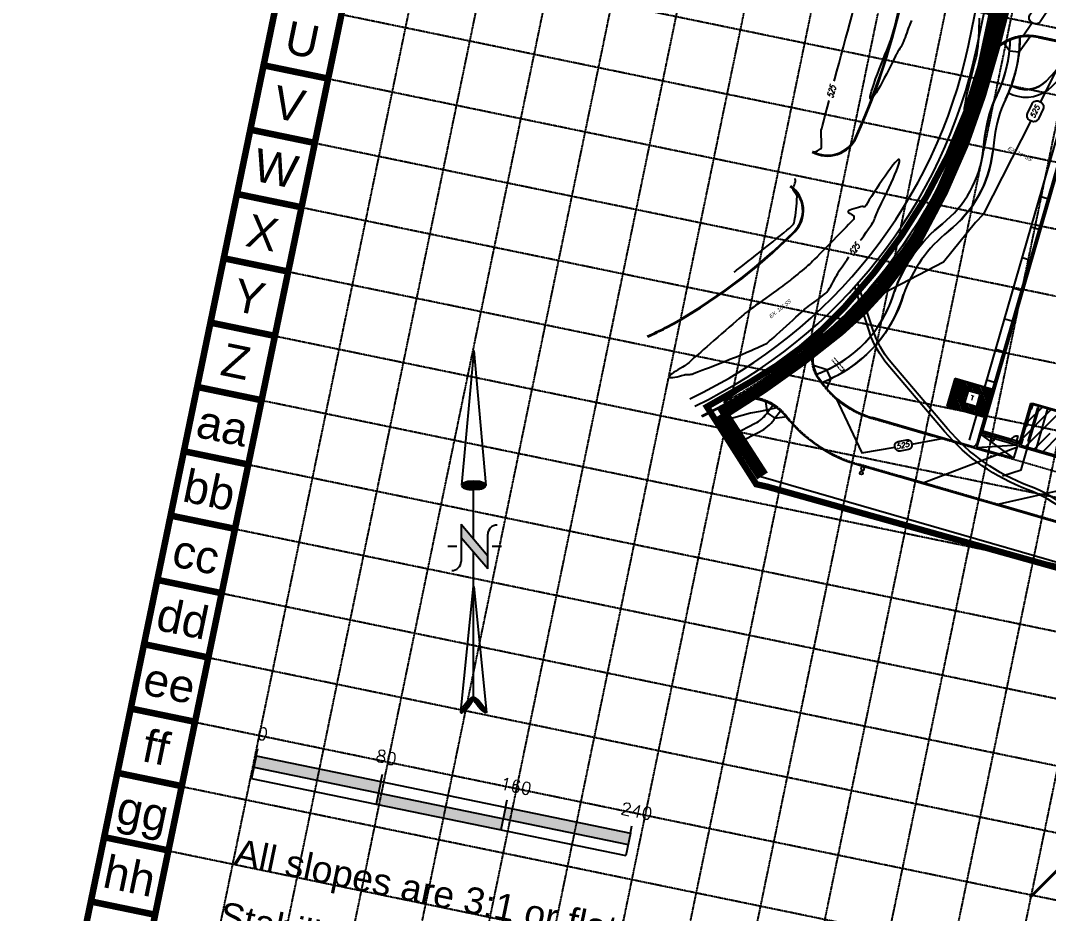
# Model space of a CAD drawing. Header units: inches. Extents: x 3071 to 5995, y 4947 to 7102.
# Drawn here: x 3071 to 3716, y 5678 to 6239 of the extents above; entities that cross this region are included whole.
import ezdxf
from ezdxf.enums import TextEntityAlignment as Align

# ---------------------------------------------------------------- set-up
doc = ezdxf.new("R2010")
doc.units = ezdxf.units.IN
doc.header["$MEASUREMENT"] = 0
for name, pattern in [('DASHED', [0.75, 0.5, -0.25]), ('HIDDEN', [0.375, 0.25, -0.125]), ('HIDDEN2', [0.1875, 0.125, -0.0625])]:
    doc.linetypes.add(name, pattern=pattern)
doc.layers.add('43', color=7, linetype='Continuous', lineweight=0)
for name, color, linetype in [('A-WALL', 77, 'Continuous'), ('BASE', 7, 'Continuous'), ('BLDG-BOC', 4, 'Continuous'), ('BOC', 4, 'Continuous'), ('DUMPSTER', 7, 'Continuous'), ('EC', 3, 'Continuous'), ('EX-BOC', 41, 'Continuous'), ('EX-BRICK-WALL', 232, 'Continuous'), ('EX-GUT', 41, 'Continuous'), ('EX-SEWER-TXT', 6, 'Continuous'), ('EX-STORM', 150, 'Continuous'), ('FIRELANE', 5, 'HIDDEN'), ('GRID', 254, 'HIDDEN'), ('hatch-ol', 7, 'Continuous'), ('LIGHTS', 7, 'Continuous'), ('LIMITS OF DISTURBANCE', 1, 'HIDDEN'), ('LOADING-HAT', 253, 'Continuous'), ('LS-WALKS', 7, 'Continuous'), ('NARROW', 7, 'Continuous'), ('PC', 43, 'Continuous'), ('PSTM', 3, 'Continuous'), ('SAW-CUT', 7, 'HIDDEN2'), ('sidewalk', 7, 'Continuous'), ('SILT FENCE', 200, 'Continuous'), ('TRANS-PAD', 8, 'Continuous')]:
    doc.layers.add(name, color=color, linetype=linetype)
doc.styles.add('L120', font='SIMPLEX.shx', dxfattribs={"oblique": 15, "height": 7.2})
doc.styles.add("L200'", font='ARIAL.TTF', dxfattribs={"height": 0.001969})
doc.styles.add('L80', font='simplex.shx', dxfattribs={"oblique": 15, "height": 4})
doc.styles.add('L80C', font='simplex.shx', dxfattribs={"width": 0.75, "oblique": 22, "height": 4})
doc.styles.add('SIMPLEX', font='simplex.shx')
doc.styles.get("Standard").update_dxf_attribs({"font": 'ARIAL.TTF'})

# ---------------------------------------------------------------- blocks, each defined once
blk = doc.blocks.new('North Arrow')
at = {"layer": 'NARROW'}
for p, q in [((32.43, 3.06), (32.43, 4.63)), ((0, 0), (22.36, 2)), ((28.77, -2.09), (34.02, 2.32)), ((36.18, 2.33), (30.46, 2.33)), ((36.16, 2.32), (31.04, -2.09)), ((39.1, 0.01), (59.96, 2.11)), ((0, 0), (22.33, -2.02)), ((31.2, -0.05), (21.66, -0.05)), ((21.66, -0.05), (21.66, -0.05)), ((57.45, -0.05), (33.41, -0.05)), ((59.83, -2.14), (39.04, -0.01)), ((57.69, -0.03), (57.77, -0.01)), ((57.77, -0.05), (57.69, -0.03)), ((28.77, -2.09), (34.95, -2.09)), ((32.43, -4.26), (32.43, -2.8))]:
    blk.add_line(p, q, dxfattribs=at)
blk.add_lwpolyline([(22.36, -2.03), (22.59, -1.93, 0.091577), (22.87, -1.44, 0.048306), (23.03, -0.75), (23.07, -0.01), (23.01, 0.82, 0.048306), (22.87, 1.42, 0.091577), (22.59, 1.91), (22.36, 2.01), (22.14, 1.91, 0.091577), (21.86, 1.42, 0.048306), (21.72, 0.82), (21.66, -0.01), (21.72, -0.83, 0.048306), (21.86, -1.44, 0.091577), (22.14, -1.93)], format="xyb", close=True, dxfattribs=at)
for points in [[(57.46, -0.03), (57.44, 0.08, -0.066818), (57.67, 0.47, -0.03073), (58.01, 0.84), (58.52, 1.29), (59.07, 1.7, -0.03073), (59.5, 1.95, -0.066818), (59.93, 2.1), (60.04, 2.06)], [(60.04, 2.06), (60.05, 1.95, -0.066818), (59.82, 1.56, -0.03073), (59.43, 1.14), (58.97, 0.74), (58.42, 0.33, -0.03073), (57.99, 0.08, -0.036692), (57.76, -0.02)], [(57.46, -0.04), (57.44, -0.15, 0.066818), (57.67, -0.54, 0.03073), (58.01, -0.9), (58.52, -1.36), (59.07, -1.77, 0.03073), (59.5, -2.02, 0.066818), (59.93, -2.17), (60.04, -2.13)], [(60.04, -2.13), (60.05, -2.01, 0.066818), (59.82, -1.63, 0.03073), (59.43, -1.2), (58.97, -0.8), (58.42, -0.4, 0.03073), (57.99, -0.15, 0.036692), (57.76, -0.05)]]:
    blk.add_lwpolyline(points, format="xyb", dxfattribs=at)
for centre, start, end in [((30.46, 3.86), 178.8769, 270), ((34.95, -3.62), 358.8769, 90)]:
    blk.add_arc(centre, 1.53, start, end, dxfattribs=at)
for points in [[(23.02, 0.75), (21.85, 1.42), (22.87, 1.44), (22.14, 1.91)], [(22.87, 1.44), (22.14, 1.91), (22.59, 1.91), (22.36, 2)], [(31.05, -2.09), (36.15, 2.36), (28.75, -2.06), (34.01, 2.36)], [(59.45, 1.15), (59, 1.65), (59.62, 1.34), (59.28, 1.82)], [(59.62, 1.34), (59.28, 1.82), (59.81, 1.55), (59.49, 1.95)], [(59.81, 1.55), (59.49, 1.95), (59.93, 1.73), (59.69, 2.04)], [(59.93, 1.73), (59.69, 2.04), (60.05, 1.94), (59.93, 2.1)], [(60.05, 1.94), (59.93, 2.1), (60.04, 2.06)], [(23.03, -0.76), (21.67, -0.05), (23.07, -0.05), (21.72, 0.82)], [(23.07, -0.05), (21.72, 0.82), (23.02, 0.75), (21.85, 1.42)], [(57.44, 0.08), (57.7, -0.01), (57.5, 0.21), (57.77, -0.01)], [(57.45, -0.04), (57.69, -0.02), (57.44, 0.08), (57.7, -0.01)], [(57.5, 0.21), (57.77, -0.01), (57.6, 0.39), (57.94, 0.06)], [(57.6, 0.39), (57.94, 0.06), (57.68, 0.5), (58.07, 0.13)], [(57.68, 0.5), (58.07, 0.13), (57.84, 0.66), (58.29, 0.26)], [(57.84, 0.66), (58.29, 0.26), (58.03, 0.86), (58.52, 0.41)], [(58.03, 0.86), (58.52, 0.41), (58.26, 1.07), (58.73, 0.57)], [(58.26, 1.07), (58.73, 0.57), (58.52, 1.3), (59.05, 0.81)], [(58.52, 1.3), (59.05, 0.81), (58.7, 1.42), (59.26, 0.99)], [(59.26, 1), (58.69, 1.42), (59.45, 1.15), (59, 1.65)], [(22.87, -1.44), (21.72, -0.87), (23.03, -0.76), (21.67, -0.05)], [(22.58, -1.93), (21.86, -1.45), (22.87, -1.44), (21.72, -0.87)], [(22.36, -2.01), (22.14, -1.93), (22.58, -1.93), (21.86, -1.45)], [(57.44, -0.14), (57.69, -0.02), (57.45, -0.04), (57.69, -0.02)], [(57.46, -0.19), (57.7, -0.03), (57.44, -0.14), (57.69, -0.02)], [(57.53, -0.33), (57.76, -0.05), (57.46, -0.19), (57.7, -0.03)], [(57.63, -0.48), (57.9, -0.1), (57.53, -0.33), (57.76, -0.05)], [(57.78, -0.66), (58.09, -0.2), (57.63, -0.48), (57.9, -0.1)], [(57.97, -0.87), (58.34, -0.35), (57.78, -0.66), (58.09, -0.2)], [(58.24, -1.11), (58.61, -0.54), (57.97, -0.87), (58.34, -0.35)], [(58.61, -1.43), (58.93, -0.77), (58.24, -1.11), (58.61, -0.54)], [(58.91, -1.64), (59.2, -1), (58.61, -1.43), (58.93, -0.77)], [(59.12, -1.79), (59.57, -1.36), (58.92, -1.65), (59.2, -1.01)], [(59.35, -1.93), (59.81, -1.62), (59.12, -1.79), (59.57, -1.36)], [(59.54, -1.32), (59.41, -1.18), (59.21, -1.01)], [(59.58, -2.05), (59.93, -1.79), (59.35, -1.93), (59.81, -1.62)], [(59.78, -2.13), (60.05, -2.01), (59.58, -2.05), (59.93, -1.79)], [(59.92, -2.17), (60.04, -2.13), (59.78, -2.13), (60.05, -2.01)]]:
    blk.add_solid(points, dxfattribs=at)
blk = doc.blocks.new('A$C51127013')
h = blk.add_hatch(color=7)
h.paths.add_polyline_path([(81.88, -9.55), (83.34, -2.5), (4.99, 13.69), (3.54, 6.63)])
h.paths.add_polyline_path([(81.88, -9.55), (80.42, -16.61), (158.77, -32.8), (160.23, -25.74)])
h.paths.add_polyline_path([(161.69, -18.68), (160.23, -25.74), (238.57, -41.92), (240.03, -34.86)])
at = {"color": 7}
for p, q in [((4.99, 13.69), (2.08, -0.43)), ((4.99, 13.69), (5.97, 18.39)), ((4.99, 13.69), (83.34, -2.5)), ((3.54, 6.63), (238.57, -41.92)), ((83.34, -2.5), (84.31, 2.2)), ((2.08, -0.43), (80.42, -16.61)), ((83.34, -2.5), (80.42, -16.61)), ((83.34, -2.5), (240.03, -34.86)), ((80.42, -16.61), (237.12, -48.98)), ((161.69, -18.68), (158.77, -32.8)), ((161.69, -18.68), (162.66, -13.98)), ((240.03, -34.86), (241, -30.16)), ((240.03, -34.86), (237.12, -48.98))]:
    blk.add_line(p, q, dxfattribs=at)
at = {"color": 7, "style": 'L120'}
for s, p in [('0', (5.05, 24.42)), ('80', (79.54, 10.23)), ('160', (157.72, -7.11)), ('240', (233.55, -22.78))]:
    blk.add_text(s, height=7.68, rotation=348.32864, dxfattribs=at).set_placement(p)

msp = doc.modelspace()

# ---------------------------------------------------------------- linework, layer by layer
at = {"layer": '43', "color": 7, "linetype": 'DASHED', "lineweight": 0}
for p, q in [((3579.97, 6026.02), (3586.35, 6018.53)), ((3581.5, 6027.32), (3587.91, 6019.78))]:
    msp.add_line(p, q, dxfattribs=at)
at = {"layer": '43', "color": 7, "linetype": 'Continuous', "lineweight": 0}
msp.add_line((3587.91, 6019.78, 178.06), (3586.35, 6018.53, 307.91), dxfattribs=at)
at = {"layer": 'A-WALL', "color": 7}
for p, q in [((3666.58, 5975.53), (3737.86, 6222.4)), ((3737.72, 6203.89), (3673.22, 5980.52)), ((3738.06, 6203.27), (3673.7, 5980.38)), ((3738.47, 6202.52), (3674.45, 5980.79)), ((3726.71, 6165.78), (3673.08, 5980.03)), ((3715.53, 6127.03), (3710.72, 6128.42)), ((3709.98, 6107.81), (3705.17, 6109.2)), ((3704.43, 6088.6), (3699.62, 6089.99)), ((3698.88, 6069.38), (3694.08, 6070.77)), ((3693.33, 6050.17), (3688.53, 6051.56)), ((3687.78, 6030.95), (3682.98, 6032.34)), ((3682.24, 6011.74), (3677.43, 6013.13)), ((3698.59, 5973.82), (3705.8, 5998.8)), ((3705.46, 5997.64), (3704.71, 5995.02)), ((3706.21, 5998.05), (3705.29, 5994.85)), ((3705.29, 5994.85), (3706.21, 5998.05)), ((3705.8, 5998.8), (3835.18, 5961.44)), ((3706.21, 5998.05), (3835.59, 5960.69)), ((3706.69, 5997.91), (3835.59, 5960.69)), ((3676.69, 5992.52), (3671.88, 5993.91)), ((3704.31, 5995.65), (3701.81, 5987.01)), ((3701.97, 5986.96), (3704.47, 5995.61)), ((3702.78, 5987.25), (3705, 5994.93)), ((3709.2, 5995.8), (3703.1, 5974.66)), ((3704.06, 5974.38), (3710.17, 5995.52)), ((3704.47, 5995.61), (3704.31, 5995.65)), ((3705.29, 5994.85), (3704.71, 5995.02)), ((3705, 5994.93), (3705.29, 5994.85)), ((3708.42, 5969.66), (3715.82, 5995.28)), ((3710.17, 5995.52), (3709.2, 5995.8)), ((3701.16, 5984.76), (3698.66, 5976.12)), ((3698.82, 5976.07), (3701.32, 5984.72)), ((3701.32, 5984.72), (3701.16, 5984.76)), ((3702.49, 5987.33), (3701.56, 5984.13)), ((3701.81, 5987.01), (3701.97, 5986.96)), ((3703.07, 5987.16), (3702.14, 5983.96)), ((3702.14, 5983.96), (3703.07, 5987.16)), ((3703.07, 5987.16), (3702.49, 5987.33)), ((3703.07, 5987.16), (3702.49, 5987.33)), ((3703.07, 5987.16), (3702.78, 5987.25)), ((3673.08, 5980.03), (3674.36, 5979.67)), ((3673.22, 5980.52), (3699, 5973.07)), ((3674.36, 5979.67), (3674.5, 5980.15)), ((3674.45, 5980.79), (3679.63, 5979.29)), ((3674.5, 5980.15), (3679.46, 5978.71)), ((3679.46, 5978.71), (3679.63, 5979.29)), ((3679.58, 5979.11), (3679.49, 5978.79)), ((3679.49, 5978.79), (3679.65, 5978.75)), ((3679.58, 5979.11), (3679.74, 5979.07)), ((3679.74, 5979.07), (3679.65, 5978.75)), ((3682.46, 5977.93), (3681.63, 5975.05)), ((3682.62, 5978.23), (3682.53, 5977.91)), ((3682.53, 5977.91), (3682.69, 5977.87)), ((3682.62, 5978.23), (3682.78, 5978.19)), ((3682.67, 5977.79), (3682.83, 5978.37)), ((3682.78, 5978.19), (3682.69, 5977.87)), ((3682.83, 5978.37), (3692.44, 5975.59)), ((3695.99, 5974.37), (3697, 5977.9)), ((3699.63, 5976.36), (3701.85, 5984.04)), ((3701.56, 5984.13), (3702.14, 5983.96)), ((3701.85, 5984.04), (3702.14, 5983.96)), ((3682.67, 5977.79), (3692.27, 5975.01)), ((3692.27, 5975.01), (3692.44, 5975.59)), ((3692.39, 5975.41), (3692.3, 5975.09)), ((3692.3, 5975.09), (3692.46, 5975.05)), ((3692.39, 5975.41), (3692.55, 5975.37)), ((3692.55, 5975.37), (3692.46, 5975.05)), ((3696.07, 5974.35), (3695.98, 5974.03)), ((3695.98, 5974.03), (3696.14, 5973.98)), ((3696.07, 5974.35), (3696.23, 5974.3)), ((3696.12, 5973.9), (3696.28, 5974.48)), ((3696.12, 5973.9), (3699, 5973.07)), ((3696.23, 5974.3), (3696.14, 5973.98)), ((3696.28, 5974.48), (3698.59, 5973.82)), ((3698.04, 5973.35), (3697.58, 5971.75)), ((3697.58, 5971.75), (3767.71, 5951.5)), ((3699.34, 5976.44), (3698.59, 5973.82)), ((3698.66, 5976.12), (3698.82, 5976.07)), ((3699, 5973.07), (3698.81, 5972.43)), ((3698.81, 5972.43), (3767.99, 5952.46)), ((3699.92, 5976.27), (3699, 5973.07)), ((3699, 5973.07), (3699.92, 5976.27)), ((3699.34, 5976.44), (3699.92, 5976.27)), ((3699.92, 5976.27), (3699.63, 5976.36)), ((3703.1, 5974.66), (3704.06, 5974.38))]:
    msp.add_line(p, q, dxfattribs=at)
msp.add_circle((3680.11, 5965.29), 0.25, dxfattribs=at)
for centre, radius, start, end in [((3682.53, 5977.91), 3, 163.89397, 253.89397), ((3696.07, 5974.35), 3.67, 73.89397, 163.89397)]:
    msp.add_arc(centre, radius, start, end, dxfattribs=at)
at = {"layer": 'BASE', "const_width": 4.12}
for points in [[(3072.98, 5483.77), (5658.39, 4949.7), (5992.19, 6565.58), (3406.77, 7099.65)], [(3121.63, 5515.83), (5626.44, 4998.34), (5943.51, 6533.54), (3439.26, 7050.89)]]:
    msp.add_lwpolyline(points, close=True, dxfattribs=at)
for points in [[(3263.58, 6202.57), (3223.19, 6210.91)], [(3255.24, 6162.17), (3214.84, 6170.52)], [(3246.89, 6121.77), (3206.5, 6130.12)], [(3238.55, 6081.38), (3198.15, 6089.72)], [(3230.2, 6040.98), (3189.81, 6049.32)], [(3221.86, 6000.58), (3181.46, 6008.93)], [(3213.51, 5960.19), (3173.12, 5968.53)], [(3205.17, 5919.79), (3164.77, 5928.13)], [(3196.82, 5879.39), (3156.43, 5887.74)], [(3188.48, 5838.99), (3148.08, 5847.34)], [(3180.13, 5798.6), (3139.74, 5806.94)], [(3171.79, 5758.2), (3131.39, 5766.54)], [(3163.45, 5717.8), (3123.05, 5726.15)], [(3155.1, 5677.41), (3114.7, 5685.75)]]:
    msp.add_lwpolyline(points, dxfattribs=at)
at = {"layer": 'BLDG-BOC', "color": 7}
msp.add_line((3709.56, 6228.4), (3760.49, 6217.61), dxfattribs=at)
msp.add_arc((3703.34, 6199.05), 30, 78.0312, 163.0695, dxfattribs=at)
at = {"layer": 'BOC', "color": 7}
for p, q in [((3573.53, 6012.14), (3571.93, 6014.37)), ((3668.04, 5971.6), (3605.33, 5989.71)), ((3673.5, 5981.48), (3671.14, 5973.31)), ((3753.99, 5914.52), (3596.73, 5959.93))]:
    msp.add_line(p, q, dxfattribs=at)
for centre, radius, start, end in [((3588.17, 6026.04), 20, 131.1892, 215.71327), ((3621.84, 6046.87), 59.5, 215.71327, 253.89397), ((3527.71, 5971.64), 30, 38.63335, 118.77984), ((3621.84, 6046.87), 90.5, 218.63335, 253.89397), ((3668.74, 5974), 2.5, 253.89397, 343.89397)]:
    msp.add_arc(centre, radius, start, end, dxfattribs=at)
at = {"layer": 'DUMPSTER', "color": 7}
for p, q in [((3671.16, 5970.74), (3673.56, 5979.04)), ((3673.56, 5979.04), (3694.1, 5964.11)), ((3673.56, 5979.04), (3696.6, 5972.39)), ((3696.6, 5972.39), (3671.16, 5970.74)), ((3696.6, 5972.39), (3694.2, 5964.08)), ((3694.2, 5964.08), (3671.16, 5970.74))]:
    msp.add_line(p, q, dxfattribs=at)
at = {"layer": 'EC', "color": 44, "ltscale": 0.5, "flags": 128}
for points, elevation in [([(3581.62, 6201.03), (3581.98, 6202.36), (3583.29, 6207.27), (3584.63, 6212.29), (3585.99, 6217.35), (3587.35, 6222.43), (3588.7, 6227.46), (3590.03, 6232.4), (3591.31, 6237.19), (3592.55, 6241.79), (3593.72, 6246.15), (3594.81, 6250.21), (3595.81, 6253.93), (3596.7, 6257.26), (3597.48, 6260.15), (3598.12, 6262.54), (3598.61, 6264.39), (3598.95, 6265.64), (3599.12, 6266.26)], 525), ([(3630, 6239.14), (3629.41, 6237.63), (3628.98, 6236.53), (3628.74, 6235.91), (3628.46, 6235.15), (3628.08, 6234.1), (3627.62, 6232.82), (3627.11, 6231.4), (3626.57, 6229.92), (3626.04, 6228.46), (3625.54, 6227.1), (3625.1, 6225.92), (3624.75, 6225.01), (3624.51, 6224.44), (3624.23, 6223.92), (3623.82, 6223.2), (3623.32, 6222.34), (3622.75, 6221.4), (3622.16, 6220.44), (3621.58, 6219.51), (3621.06, 6218.66), (3620.63, 6217.95), (3620.32, 6217.44), (3620.06, 6216.93), (3619.54, 6215.88), (3618.81, 6214.37), (3617.89, 6212.49), (3616.81, 6210.31), (3615.62, 6207.92), (3614.34, 6205.39), (3613.01, 6202.81), (3611.66, 6200.26), (3610.32, 6197.82), (3609.03, 6195.56), (3607.81, 6193.57), (3606.71, 6191.93), (3605.75, 6190.71), (3604.97, 6190.01), (3604.4, 6189.9), (3604.16, 6190.36), (3604.21, 6191.37), (3604.5, 6192.85), (3605.01, 6194.75), (3605.71, 6197.01), (3606.57, 6199.55), (3607.55, 6202.33), (3608.64, 6205.27), (3609.8, 6208.31), (3611, 6211.4), (3612.21, 6214.47), (3613.4, 6217.46), (3614.55, 6220.31), (3615.61, 6222.95), (3616.57, 6225.33), (3617.39, 6227.37), (3618.05, 6229.02), (3618.51, 6230.22), (3618.74, 6230.91), (3618.92, 6231.62), (3619.21, 6232.88), (3619.59, 6234.64), (3620.06, 6236.82), (3620.61, 6239.37)], 524), ([(3682.61, 6241.07), (3681.93, 6237.99), (3681.27, 6234.96), (3680.63, 6232.06), (3680.03, 6229.34), (3679.48, 6226.89), (3679, 6224.77), (3678.61, 6223.05), (3678.31, 6221.79), (3678.13, 6221.08), (3677.89, 6220.3), (3677.52, 6219.2), (3677.04, 6217.83), (3676.49, 6216.25), (3675.87, 6214.52), (3675.22, 6212.71), (3674.55, 6210.86), (3673.89, 6209.05), (3673.26, 6207.33), (3672.69, 6205.75), (3672.19, 6204.39), (3671.8, 6203.3), (3671.52, 6202.53), (3671.28, 6201.74), (3670.94, 6200.5), (3670.53, 6198.9), (3670.04, 6197.02), (3669.5, 6194.93), (3668.91, 6192.73), (3668.28, 6190.49), (3667.62, 6188.31), (3666.96, 6186.25), (3666.28, 6184.41), (3665.62, 6182.87), (3664.97, 6181.72), (3664.36, 6181.02), (3663.78, 6180.87), (3663.45, 6181.33), (3663.35, 6182.41), (3663.45, 6184.03), (3663.73, 6186.1), (3664.15, 6188.54), (3664.7, 6191.28), (3665.34, 6194.23), (3666.06, 6197.31), (3666.81, 6200.44), (3667.58, 6203.54), (3668.34, 6206.53), (3669.07, 6209.33), (3669.73, 6211.85), (3670.3, 6214.02), (3670.75, 6215.76), (3671.06, 6216.98), (3671.21, 6217.6), (3671.3, 6218.26), (3671.42, 6219.15), (3671.56, 6220.24), (3671.71, 6221.44), (3671.86, 6222.71), (3672.01, 6223.98), (3672.14, 6225.19), (3672.26, 6226.27), (3672.35, 6227.17), (3672.4, 6227.83), (3672.43, 6228.44), (3672.47, 6229.57), (3672.52, 6231.15), (3672.58, 6233.1), (3672.64, 6235.36), (3672.71, 6237.85), (3672.79, 6240.5)], 524), ([(3567.84, 6156.73), (3568.18, 6156.68), (3568.67, 6156.6), (3569.14, 6156.54), (3569.4, 6156.52), (3569.63, 6156.61), (3569.93, 6156.76), (3570.14, 6156.88), (3570.4, 6157), (3570.96, 6157.26), (3571.68, 6157.61), (3572.41, 6158), (3573.02, 6158.37), (3573.36, 6158.68), (3573.48, 6159.07), (3573.54, 6159.73), (3573.58, 6160.55), (3573.59, 6161.44), (3573.58, 6162.29), (3573.57, 6163.02), (3573.56, 6163.51), (3573.55, 6163.96), (3573.51, 6164.66), (3573.45, 6165.53), (3573.39, 6166.49), (3573.33, 6167.46), (3573.29, 6168.35), (3573.28, 6169.1), (3573.3, 6169.62), (3573.4, 6170.08), (3573.69, 6171.18), (3574.13, 6172.89), (3574.73, 6175.16), (3575.46, 6177.93), (3576.32, 6181.16), (3577.28, 6184.79), (3578.33, 6188.72)], 525), ([(3598.15, 6101.04), (3598.42, 6101.43), (3600.12, 6103.85), (3601.69, 6106.11), (3603.1, 6108.13), (3604.29, 6109.86), (3605.23, 6111.22), (3605.87, 6112.17), (3606.16, 6112.62), (3606.42, 6113.18), (3606.77, 6113.99), (3607.16, 6114.97), (3607.57, 6116.03), (3607.97, 6117.1), (3608.35, 6118.09), (3608.66, 6118.91), (3608.89, 6119.49), (3609.12, 6119.98), (3609.62, 6120.99), (3610.35, 6122.46), (3611.26, 6124.32), (3612.33, 6126.49), (3613.51, 6128.91), (3614.76, 6131.51), (3616.04, 6134.21), (3617.31, 6136.95), (3618.53, 6139.65), (3619.66, 6142.26), (3620.67, 6144.69), (3621.5, 6146.87), (3622.13, 6148.75), (3622.51, 6150.24), (3622.61, 6151.28), (3622.37, 6151.79), (3621.8, 6151.7), (3620.92, 6151.01), (3619.78, 6149.81), (3618.42, 6148.16), (3616.89, 6146.16), (3615.23, 6143.86), (3613.48, 6141.36), (3611.69, 6138.73), (3609.89, 6136.05), (3608.15, 6133.39), (3606.48, 6130.83), (3604.95, 6128.45), (3603.59, 6126.33), (3602.45, 6124.54), (3601.57, 6123.16), (3600.99, 6122.27), (3600.76, 6121.95), (3600.45, 6121.97), (3599.99, 6122.1), (3599.52, 6122.25), (3599.2, 6122.31), (3598.83, 6122.23), (3597.96, 6122), (3596.76, 6121.66), (3595.35, 6121.25), (3593.87, 6120.79), (3592.47, 6120.32), (3591.29, 6119.88), (3590.46, 6119.48), (3590.13, 6119.18), (3590.29, 6118.8), (3590.78, 6118.36), (3591.48, 6117.88), (3592.26, 6117.4), (3593, 6116.98), (3593.56, 6116.65), (3593.82, 6116.44), (3593.89, 6116.14), (3593.93, 6115.68), (3593.94, 6115.17), (3593.91, 6114.7), (3593.85, 6114.4), (3593.61, 6114.12), (3592.95, 6113.42), (3591.92, 6112.34), (3590.58, 6110.95), (3588.98, 6109.29), (3587.15, 6107.41), (3585.17, 6105.37), (3583.06, 6103.21), (3580.89, 6100.98), (3578.7, 6098.74), (3576.55, 6096.54), (3574.48, 6094.43), (3572.54, 6092.45), (3570.78, 6090.67), (3569.25, 6089.13), (3568.01, 6087.87), (3567.09, 6086.96), (3566.56, 6086.45), (3565.93, 6085.88), (3565.05, 6085.12), (3563.97, 6084.2), (3562.75, 6083.17), (3561.42, 6082.05), (3560.04, 6080.91), (3558.66, 6079.76), (3557.32, 6078.66), (3556.08, 6077.64), (3554.98, 6076.75), (3554.08, 6076.02), (3553.41, 6075.49), (3552.83, 6075.05), (3551.87, 6074.34), (3550.58, 6073.39), (3549, 6072.24), (3547.2, 6070.92), (3545.22, 6069.48), (3543.11, 6067.94), (3540.92, 6066.35), (3538.71, 6064.74), (3536.52, 6063.15), (3534.41, 6061.62), (3532.43, 6060.17), (3530.63, 6058.86), (3529.06, 6057.7), (3527.77, 6056.75), (3526.81, 6056.03), (3526.23, 6055.59), (3525.68, 6055.14), (3524.73, 6054.33), (3523.42, 6053.2), (3521.81, 6051.81), (3519.93, 6050.18), (3517.85, 6048.38), (3515.61, 6046.42), (3513.25, 6044.37), (3510.83, 6042.27), (3508.4, 6040.15), (3506, 6038.06), (3503.68, 6036.03), (3501.5, 6034.13), (3499.49, 6032.38), (3497.72, 6030.83), (3496.22, 6029.52), (3495.06, 6028.5), (3494.26, 6027.81), (3493.89, 6027.48), (3493.45, 6027.09), (3492.83, 6026.52), (3492.08, 6025.84), (3491.27, 6025.1), (3490.46, 6024.36), (3489.71, 6023.69), (3489.07, 6023.13), (3488.62, 6022.75), (3488.15, 6022.44), (3487.3, 6021.95), (3486.17, 6021.32), (3484.86, 6020.57), (3483.44, 6019.74), (3482.01, 6018.88), (3480.67, 6018.01), (3479.51, 6017.18), (3478.61, 6016.42), (3478.07, 6015.77), (3477.98, 6015.26), (3478.39, 6014.92), (3479.19, 6014.8), (3480.27, 6014.87), (3481.55, 6015.07), (3482.92, 6015.36), (3484.3, 6015.7), (3485.59, 6016.05), (3486.68, 6016.35), (3487.49, 6016.58), (3487.91, 6016.67), (3488.4, 6016.7), (3489.12, 6016.73), (3489.95, 6016.76), (3490.78, 6016.79), (3491.5, 6016.83), (3491.98, 6016.9), (3492.38, 6017.03), (3493.28, 6017.37), (3494.63, 6017.89), (3496.37, 6018.56), (3498.41, 6019.36), (3500.71, 6020.25), (3503.18, 6021.22), (3505.78, 6022.24), (3508.42, 6023.28), (3511.05, 6024.32), (3513.61, 6025.33), (3516.01, 6026.28), (3518.21, 6027.15), (3520.12, 6027.91), (3521.7, 6028.54), (3522.86, 6029.01), (3523.56, 6029.3), (3524.34, 6029.63), (3525.43, 6030.09), (3526.76, 6030.65), (3528.26, 6031.3), (3529.89, 6032), (3531.57, 6032.74), (3533.24, 6033.48), (3534.85, 6034.21), (3536.34, 6034.9), (3537.63, 6035.52), (3538.67, 6036.06), (3539.41, 6036.49), (3540.02, 6036.96), (3541, 6037.77), (3542.29, 6038.89), (3543.83, 6040.25), (3545.58, 6041.82), (3547.48, 6043.54), (3549.49, 6045.36), (3551.54, 6047.24), (3553.59, 6049.11), (3555.59, 6050.94), (3557.48, 6052.68), (3559.22, 6054.26), (3560.74, 6055.66), (3562.01, 6056.8), (3562.96, 6057.66), (3563.54, 6058.16), (3564.2, 6058.69), (3565.13, 6059.38), (3566.26, 6060.22), (3567.55, 6061.16), (3568.94, 6062.17), (3570.38, 6063.22), (3571.81, 6064.27), (3573.18, 6065.3), (3574.43, 6066.26), (3575.51, 6067.13), (3576.37, 6067.87), (3576.95, 6068.44), (3577.43, 6069.07), (3578.01, 6069.94), (3578.68, 6071.03), (3579.41, 6072.26), (3580.17, 6073.6), (3580.94, 6075), (3581.71, 6076.4), (3582.45, 6077.76), (3583.13, 6079.02), (3583.74, 6080.15), (3584.24, 6081.08), (3584.63, 6081.77), (3584.63, 6081.77), (3585.08, 6082.41), (3585.85, 6083.51), (3586.91, 6085.01), (3588.2, 6086.86), (3589.69, 6088.97), (3590.83, 6090.6)], 525), ([(3518.71, 6080.97), (3519.25, 6081.4), (3520.22, 6082.16), (3521.57, 6083.22), (3523.26, 6084.54), (3525.22, 6086.07), (3527.43, 6087.8), (3529.82, 6089.67), (3532.35, 6091.66), (3534.97, 6093.73), (3537.64, 6095.84), (3540.29, 6097.95), (3542.9, 6100.03), (3545.4, 6102.04), (3547.75, 6103.95), (3549.9, 6105.72), (3551.81, 6107.31), (3553.41, 6108.69), (3554.68, 6109.82), (3555.55, 6110.67), (3555.98, 6111.19), (3556.3, 6112.01), (3556.61, 6113.24), (3556.9, 6114.79), (3557.17, 6116.57), (3557.41, 6118.5), (3557.63, 6120.49), (3557.82, 6122.45), (3557.98, 6124.28), (3558.09, 6125.91), (3558.17, 6127.24), (3558.2, 6128.18), (3558.19, 6128.65), (3558, 6129.11), (3557.63, 6129.72), (3557.16, 6130.44), (3556.66, 6131.18), (3556.19, 6131.9), (3555.85, 6132.51), (3555.69, 6132.97), (3555.75, 6133.46), (3555.95, 6134.18), (3556.25, 6135.03), (3556.58, 6135.9), (3556.9, 6136.69), (3557.13, 6137.3), (3557.24, 6137.63), (3557.24, 6137.96), (3557.21, 6138.45), (3557.16, 6139), (3557.11, 6139.49), (3557.08, 6139.82)], 525)]:
    msp.add_lwpolyline(points, dxfattribs=dict(at, elevation=elevation))
at = {"layer": 'EC', "color": 44, "ltscale": 0.5, "elevation": 525, "flags": 128}
msp.add_lwpolyline([(3594.29, 6060.24), (3593.88, 6059.79), (3593.29, 6059.13), (3592.58, 6058.35), (3591.82, 6057.5), (3591.08, 6056.68), (3590.42, 6055.95), (3589.93, 6055.4), (3589.65, 6055.09), (3589.39, 6054.79), (3589.01, 6054.34), (3588.58, 6053.83), (3588.14, 6053.32), (3587.75, 6052.88), (3587.48, 6052.59), (3587.2, 6052.34), (3586.74, 6051.96), (3586.17, 6051.5), (3585.56, 6051.01), (3584.97, 6050.53), (3584.48, 6050.14), (3584.14, 6049.86), (3583.79, 6049.57), (3582.95, 6048.86), (3581.68, 6047.8), (3580.05, 6046.42), (3578.09, 6044.78), (3575.88, 6042.93), (3573.48, 6040.91), (3570.93, 6038.76), (3568.3, 6036.55), (3565.64, 6034.32), (3563.02, 6032.12), (3560.49, 6029.99), (3558.1, 6027.99), (3555.92, 6026.15), (3554, 6024.54), (3552.41, 6023.21), (3551.19, 6022.18), (3550.41, 6021.53), (3550.13, 6021.29), (3549.91, 6021.15), (3549.6, 6020.95), (3549.38, 6020.81), (3549.14, 6020.7), (3548.69, 6020.48), (3548.18, 6020.22), (3547.79, 6019.95), (3547.67, 6019.72), (3548, 6019.62), (3548.74, 6019.65), (3549.69, 6019.75), (3550.65, 6019.9), (3551.42, 6020.07), (3551.79, 6020.22), (3551.84, 6020.51), (3551.76, 6020.97), (3551.63, 6021.5), (3551.54, 6021.97), (3551.54, 6022.28), (3551.83, 6022.56), (3552.62, 6023.25), (3553.86, 6024.3), (3555.49, 6025.67), (3557.44, 6027.32), (3559.67, 6029.18), (3562.11, 6031.22), (3564.72, 6033.39), (3567.42, 6035.63), (3570.16, 6037.91), (3572.9, 6040.17), (3575.56, 6042.36), (3578.09, 6044.45), (3580.44, 6046.37), (3582.54, 6048.08), (3584.34, 6049.53), (3585.78, 6050.68), (3586.81, 6051.48), (3587.37, 6051.87), (3588.08, 6052.23), (3589.12, 6052.65), (3590.41, 6053.13), (3591.87, 6053.64), (3593.4, 6054.18), (3594.94, 6054.72), (3596.39, 6055.25), (3597.66, 6055.76), (3598.68, 6056.22), (3599.37, 6056.62), (3599.63, 6056.95), (3599.46, 6057.37), (3598.95, 6057.83), (3598.21, 6058.3), (3597.32, 6058.78), (3596.39, 6059.23), (3595.51, 6059.64), (3594.77, 6059.99), (3594.29, 6060.24)], close=True, dxfattribs=at)
at = {"layer": 'EX-BOC', "color": 7}
msp.add_line((3678.48, 6220.85), (3688.2, 6266.42), dxfattribs=at)
msp.add_lwpolyline([(3464.18, 6040.8, 0.012174), (3475.42, 6046.17, 0.07312), (3556.38, 6106.63, 0.465015), (3553.92, 6134.81)], format="xyb", dxfattribs=at)
for centre, radius, start, end in [((3192.21, 6346.64), 441.61, 335.84902, 351.12455), ((2978.16, 6419.8), 728.04, 337.41362, 344.14078), ((3577.35, 6173.95), 19.52, 241.09905, 335.84902), ((3451.07, 6223.08), 215.84, 322.87348, 337.41362), ((3346.39, 6302.33), 347.13, 296.00042, 322.87348)]:
    msp.add_arc(centre, radius, start, end, dxfattribs=at)
at = {"layer": 'EX-BRICK-WALL', "color": 7}
for points in [[(3891.7, 5876.74), (3765.67, 5749.78), (3704.3, 5688.36)], [(3892.2, 5876.25), (3766.17, 5749.29), (3704.7, 5687.77)]]:
    msp.add_lwpolyline(points, dxfattribs=at)
at = {"layer": 'EX-GUT', "color": 7}
msp.add_line((3678, 6220.97), (3687.71, 6266.52), dxfattribs=at)
msp.add_lwpolyline([(3464.47, 6040.38, 0.012093), (3475.65, 6045.73, 0.073124), (3556.73, 6106.28, 0.465015), (3554.21, 6135.22)], format="xyb", dxfattribs=at)
for centre, radius, start, end in [((3192.21, 6346.64), 442.11, 335.84902, 351.12294), ((2978.16, 6419.8), 727.54, 337.41362, 344.13947), ((3577.35, 6173.95), 20.02, 241.09905, 335.84902), ((3451.07, 6223.08), 215.34, 322.87348, 337.41362), ((3346.39, 6302.33), 346.63, 295.98841, 322.87348)]:
    msp.add_arc(centre, radius, start, end, dxfattribs=at)
at = {"layer": 'EX-STORM', "color": 5}
for points in [[(3665.84, 6223.28), (3671.85, 6252.17)], [(3671.22, 6222.16), (3677.24, 6251.05)]]:
    msp.add_lwpolyline(points, dxfattribs=at)
for points in [[(3490.97, 6001.48, 0.233056), (3665.85, 6223.34)], [(3494.1, 5996.89, 0.232369), (3671.23, 6222.2)]]:
    msp.add_lwpolyline(points, format="xyb", dxfattribs=at)
at = {"layer": 'FIRELANE', "color": 7}
for p, q in [((3760.61, 6218.09), (3709.67, 6228.89)), ((3571.26, 6014.45), (3573.12, 6011.85)), ((3605.19, 5989.23), (3669.57, 5970.64)), ((3669.57, 5970.64), (3864.78, 5914.24)), ((3865.07, 5882.93), (3596.87, 5960.41))]:
    msp.add_line(p, q, dxfattribs=at)
for centre, radius, start, end in [((3703.34, 6199.05), 30.5, 78.0312, 163.0695), ((3587.49, 6026.12), 20, 131.1182, 215.71327), ((3621.84, 6046.87), 60, 215.71327, 253.89397), ((3527.85, 5972.31), 30.02, 41.17021, 118.75449), ((3621.84, 6046.87), 90, 217.50957, 253.89397)]:
    msp.add_arc(centre, radius, start, end, dxfattribs=at)
at = {"layer": 'GRID', "color": 253, "linetype": 'HIDDEN'}
for p, q in [((3479.16, 7042.97), (3186.98, 5628.51)), ((3519.56, 7034.63), (3227.38, 5620.17)), ((3559.96, 7026.29), (3267.78, 5611.82)), ((3600.36, 7017.94), (3308.17, 5603.48)), ((3640.75, 7009.6), (3348.57, 5595.13)), ((3681.15, 7001.25), (3388.97, 5586.79)), ((3721.55, 6992.91), (3429.36, 5578.44)), ((3761.94, 6984.56), (3469.76, 5570.1)), ((3802.34, 6976.22), (3510.16, 5561.76)), ((3883.14, 6959.53), (3590.95, 5545.07)), ((3923.53, 6951.18), (3631.35, 5536.72)), ((3963.99, 6942.43), (3671.88, 5528.35)), ((3720.32, 6375.22), (3550.55, 5553.41)), ((3288.62, 6323.76), (5793.24, 5806.38)), ((3280.27, 6283.36), (5784.89, 5765.99)), ((3271.93, 6242.97), (5776.55, 5725.59)), ((3263.58, 6202.57), (5768.2, 5685.19)), ((3255.24, 6162.17), (5759.86, 5644.79)), ((3246.89, 6121.77), (5751.51, 5604.4)), ((3238.55, 6081.38), (5743.17, 5564)), ((3230.2, 6040.98), (5734.82, 5523.6)), ((3221.86, 6000.58), (5726.48, 5483.21)), ((3213.51, 5960.19), (5718.14, 5442.81)), ((3205.17, 5919.79), (5709.79, 5402.41)), ((3196.82, 5879.39), (5701.45, 5362.01)), ((3188.48, 5838.99), (5693.1, 5321.62)), ((3181, 5798.23), (5685.62, 5280.86)), ((3172.66, 5757.83), (5677.28, 5240.46)), ((3164.31, 5717.44), (5668.94, 5200.06))]:
    msp.add_line(p, q, dxfattribs=at)
at = {"layer": 'hatch-ol'}
for p, q in [((3691.69, 6220.04), (3687.63, 6225.19)), ((3697.66, 6219.39), (3704.86, 6229.52)), ((3576.98, 6019.6), (3568.49, 6022.46)), ((3579.5, 6014.16), (3576.77, 6008.03)), ((3538.47, 5999.65), (3539.52, 5992.75)), ((3539.52, 5992.75), (3542.98, 5997.46)), ((3538.98, 5992.02), (3539.52, 5992.75)), ((3539.52, 5992.75), (3544.35, 5989.2)), ((3544.35, 5989.2), (3547.82, 5993.92)), ((3519.17, 5979.5), (3531.99, 5986.07)), ((3543.81, 5988.47), (3544.35, 5989.2)), ((3544.35, 5989.2), (3551.77, 5990.33)), ((3519.17, 5979.5), (3521.9, 5974.16)), ((3521.9, 5974.16), (3534.73, 5980.73))]:
    msp.add_line(p, q, dxfattribs=at)
at = {"layer": 'hatch-ol', "linetype": 'Continuous'}
for p, q in [((3573.71, 6042.57), (3512.3, 5999.69)), ((3574.99, 6041.1), (3573.71, 6042.57)), ((3573.53, 6012.14), (3571.93, 6014.37)), ((3512.3, 5999.69), (3513.27, 5997.94)), ((3704.93, 5998.42), (3698, 5974.4)), ((3835.59, 5960.69), (3704.93, 5998.42)), ((3668.04, 5971.6), (3605.33, 5989.71)), ((3673.5, 5981.48), (3671.14, 5973.31)), ((3698, 5974.4), (3673.5, 5981.48)), ((3596.73, 5959.93), (3753.99, 5914.52))]:
    msp.add_line(p, q, dxfattribs=at)
for points in [[(3759.32, 6620.85), (3746.15, 6555.52), (3716.11, 6400.23), (3700.35, 6325.2), (3691.91, 6284.2), (3689.83, 6275.27), (3688.31, 6266.77), (3674.16, 6207.94, -0.214843), (3508.69, 5995.08), (3535.52, 5952.62), (3870.9, 5855.78), (4005.47, 5991.67, -0.027652), (4056.2, 5956.24, -0.023154), (4168.04, 5861.73, -0.031991), (4294.4, 5725.59), (4358.75, 5653.77)], [(3760.61, 6218.09), (3709.67, 6228.89, 0.389071), (3674.16, 6207.94), (3691.91, 6284.2, 0.43074), (3707.24, 6260.07), (3767.89, 6247.21)], [(3734.3, 6210.08), (3732.91, 6205.28), (3731.63, 6205.65, 0.276773), (3724.18, 6203.67), (3718.17, 6197.5, -0.302454), (3693.78, 6192.26), (3691.04, 6193.34), (3692.88, 6197.99), (3695.62, 6196.91, 0.302454), (3714.58, 6200.98), (3720.59, 6207.16, -0.276773), (3733.02, 6210.45), (3734.3, 6210.08)]]:
    msp.add_lwpolyline(points, format="xyb", dxfattribs=at)
at = {"layer": 'hatch-ol'}
for points in [[(3691.69, 6220.04, 0.021621), (3692.17, 6227.43)], [(3698.19, 6229.12, -0.02655), (3697.66, 6219.39, -0.026077)]]:
    msp.add_lwpolyline(points, format="xyb", dxfattribs=at)
msp.add_lwpolyline([(3697.66, 6219.39, -0.085459), (3689.12, 6189.46, 0.083108), (3682.21, 6165.68), (3681.16, 6156.7, -0.198431), (3653.27, 6106.67, 0.14249), (3625.14, 6067.03, -0.215202), (3579.5, 6014.16), (3576.98, 6019.6, 0.215643), (3619.43, 6068.87, -0.142882), (3649.54, 6111.37, 0.198431), (3675.2, 6157.39), (3676.25, 6166.38, -0.083108), (3683.71, 6192.06, 0.085459), (3691.69, 6220.04)], format="xyb", close=True, dxfattribs=at)
at = {"layer": 'hatch-ol', "linetype": 'Continuous'}
for centre, radius, start, end in [((3588.17, 6026.04), 20, 131.1892, 215.71327), ((3621.84, 6046.87), 59.5, 215.71327, 253.89397), ((3527.71, 5971.64), 30, 38.63458, 118.77861), ((3621.84, 6046.87), 90.5, 218.63335, 253.89397), ((3668.74, 5974), 2.5, 253.89397, 343.89397)]:
    msp.add_arc(centre, radius, start, end, dxfattribs=at)
at = {"layer": 'hatch-ol'}
for centre, radius, start, end in [((3543.75, 6091.16), 78.9, 289.68611, 294.90928), ((3543.75, 6091.16), 84.9, 290.7335, 294.90928), ((3522.87, 6003.87), 20, 297.13194, 323.6594), ((3522.87, 6003.87), 26, 297.13194, 323.6594)]:
    msp.add_arc(centre, radius, start, end, dxfattribs=at)
at = {"layer": 'LIGHTS', "color": 7}
for p, q in [((3598.74, 5958.95), (3598.19, 5957.02)), ((3600.66, 5958.39), (3598.74, 5958.95)), ((3598.19, 5957.02), (3600.11, 5956.47)), ((3598.88, 5955.81), (3599.15, 5956.75)), ((3600.11, 5956.47), (3600.66, 5958.39))]:
    msp.add_line(p, q, dxfattribs=at)
msp.add_circle((3598.6, 5954.85), 1, dxfattribs=at)
at = {"layer": 'LIMITS OF DISTURBANCE', "ltscale": 100, "const_width": 4}
msp.add_lwpolyline([(3866.22, 5854.96), (3539.79, 5946.19), (3532.58, 5947.8), (3501.62, 5996.45), (3529.47, 6012.36, 0.076934), (3587.94, 6058.93, 0.053542), (3639.32, 6128.27, 0.091321), (3679.5, 6238.82), (3758.78, 6633.57)], format="xyb", dxfattribs=at)
at = {"layer": 'LOADING-HAT', "color": 7}
for p, q in [((3699.51, 5976.39), (3717.82, 5994.7)), ((3701.77, 5971.58), (3723.3, 5993.12)), ((3703.01, 5986.97), (3712.33, 5996.28)), ((3707.25, 5969.99), (3717.24, 5979.98)), ((3712.74, 5968.41), (3722.71, 5978.38))]:
    msp.add_line(p, q, dxfattribs=at)
at = {"layer": 'LS-WALKS', "color": 7}
for p, q in [((3691.69, 6220.04), (3687.94, 6224.8)), ((3697.66, 6219.39), (3704.52, 6229.03)), ((3691.69, 6220.04), (3697.66, 6219.39)), ((3676.25, 6166.38), (3675.2, 6157.39)), ((3682.21, 6165.68), (3681.16, 6156.7)), ((3576.98, 6019.6), (3568.49, 6022.46)), ((3579.5, 6014.16), (3576.98, 6019.6)), ((3579.5, 6014.16), (3576.77, 6008.03)), ((3538.47, 5999.65), (3539.52, 5992.75)), ((3539.52, 5992.75), (3542.98, 5997.46)), ((3538.98, 5992.02), (3539.52, 5992.75)), ((3539.52, 5992.75), (3544.35, 5989.2)), ((3544.35, 5989.2), (3547.82, 5993.92)), ((3519.17, 5979.5), (3531.99, 5986.07)), ((3543.81, 5988.47), (3544.35, 5989.2)), ((3544.35, 5989.2), (3551.77, 5990.33)), ((3519.17, 5979.5), (3521.9, 5974.16)), ((3521.9, 5974.16), (3534.73, 5980.73))]:
    msp.add_line(p, q, dxfattribs=at)
for centre, radius, start, end in [((3606.45, 6229.23), 85.74, 334.30724, 358.4367), ((3606.45, 6229.23), 91.74, 334.30724, 359.61161), ((3756.7, 6156.94), 81, 154.30724, 173.31052), ((3756.7, 6156.94), 75, 154.30724, 173.31052), ((3606.67, 6165.43), 69, 308.41661, 353.31052), ((3606.67, 6165.43), 75, 308.41661, 353.31052), ((3707.33, 6038.5), 93, 128.41661, 160.94251), ((3707.33, 6038.5), 87, 128.41661, 160.85454), ((3543.75, 6091.16), 78.9, 289.68611, 343.58572), ((3543.75, 6091.16), 84.9, 290.7335, 343.48903), ((3522.87, 6003.87), 20, 297.13194, 323.6594), ((3522.87, 6003.87), 26, 297.13194, 323.6594)]:
    msp.add_arc(centre, radius, start, end, dxfattribs=at)
at = {"layer": 'PC', "color": 44}
for p, q in [((3699.89, 6228.86), (3705.83, 6237.73)), ((3696.67, 5971.01), (3636.87, 5948.34)), ((3741.39, 5947.93), (3683.37, 5934.91))]:
    msp.add_line(p, q, dxfattribs=at)
for points in [[(3706.33, 6237.39), (3705.33, 6238.06, -0.414214), (3704.44, 6242.54), (3708.24, 6248.21, -0.414214), (3712.72, 6249.1), (3713.73, 6248.43, -0.414214), (3714.61, 6243.95), (3710.81, 6238.27, -0.414214)], [(3705.57, 6175.8), (3704.48, 6176.32, -0.414214), (3702.94, 6180.61), (3705.85, 6186.79, -0.414214), (3710.15, 6188.33), (3711.25, 6187.81, -0.414214), (3712.79, 6183.52), (3709.87, 6177.34, -0.414214)], [(3619.9, 5970.7), (3619.71, 5971.65, -0.414214), (3621.76, 5974.68), (3627.12, 5975.73, -0.414214), (3630.15, 5973.69), (3630.33, 5972.74, -0.414214), (3628.29, 5969.71), (3622.93, 5968.66, -0.414214)]]:
    msp.add_lwpolyline(points, format="xyb", close=True, dxfattribs=at)
for points in [[(3728.63, 6224.35), (3721.38, 6208.61), (3711.05, 6187.91)], [(3705.03, 6176.06), (3675.03, 6117.22), (3675.03, 6117.22), (3670.34, 6112.23), (3650.27, 6087.35), (3591.84, 6056.85)], [(3582.66, 6002.1), (3598.9, 5967.43), (3619.81, 5971.18)], [(3545.42, 5995.86), (3535.1, 5993.41), (3528.89, 5992.44), (3513.28, 5988.13)], [(3630.27, 5973.06), (3650.46, 5976.68)]]:
    msp.add_lwpolyline(points, dxfattribs=at)
at = {"layer": 'PSTM', "color": 140}
for points in [[(3754.88, 5895.53), (3746.45, 5908.87, 0.163429), (3702.63, 5944.55, -0.127299), (3650.88, 5980.92), (3615.22, 6022.83, -0.097603), (3603.65, 6043.5), (3594.4, 6071.84)], [(3758.49, 5894.48), (3748.56, 5910.2, 0.163429), (3703.51, 5946.89, -0.127299), (3652.78, 5982.54), (3617.13, 6024.45, -0.097603), (3606.03, 6044.28), (3596.33, 6073.99)]]:
    msp.add_lwpolyline(points, format="xyb", dxfattribs=at)
msp.add_lwpolyline([(3687.19, 5953.15), (3698.97, 5956.75), (3704.06, 5974.38)], dxfattribs=at)
at = {"layer": 'SAW-CUT', "color": 30}
for p, q in [((3673.17, 6208.1), (3714.63, 6400.55)), ((3673.17, 6208.1), (3674.64, 6207.79)), ((3574.99, 6041.1), (3574.01, 6042.23)), ((3513.27, 5997.94), (3512.55, 5999.25))]:
    msp.add_line(p, q, dxfattribs=at)
msp.add_arc((3346.38, 6302.34), 345.65, 298.73345, 311.1891, dxfattribs=at)
at = {"layer": 'sidewalk', "color": 7}
for points in [[(3734.3, 6210.08), (3733.02, 6210.45, 0.276773), (3720.59, 6207.16), (3714.58, 6200.98, -0.302454), (3695.62, 6196.91), (3692.88, 6197.99)], [(3732.91, 6205.28), (3731.63, 6205.65, 0.276773), (3724.18, 6203.67), (3718.17, 6197.5, -0.302454), (3693.78, 6192.26), (3691.04, 6193.34)]]:
    msp.add_lwpolyline(points, format="xyb", dxfattribs=at)
at = {"layer": 'SILT FENCE', "const_width": 8}
msp.add_lwpolyline([(3708.9, 6346.03), (3695.9, 6282.15, -0.025664), (3673.03, 6192.36, -0.055632), (3634.07, 6103.2, -0.089195), (3584.64, 6044.61, -0.036617), (3511.14, 5992.29), (3536.54, 5953.02)], format="xyb", dxfattribs=at)
at = {"layer": 'TRANS-PAD', "color": 7}
for p, q in [((3657.37, 6014.13), (3652.38, 5996.83)), ((3662.45, 5993.93), (3656.25, 6010.25)), ((3663.95, 5993.49), (3656.83, 6012.25)), ((3680.43, 6007.47), (3657.37, 6014.13)), ((3665.45, 5993.06), (3657.46, 6014.1)), ((3663.9, 6000.67), (3658.96, 6013.67)), ((3664.48, 6002.67), (3660.47, 6013.24)), ((3665.05, 6004.67), (3661.97, 6012.8)), ((3665.69, 6006.52), (3663.47, 6012.37)), ((3667.19, 6006.09), (3664.97, 6011.93)), ((3668.69, 6005.66), (3666.47, 6011.5)), ((3670.19, 6005.22), (3667.97, 6011.07)), ((3671.7, 6004.79), (3669.48, 6010.63)), ((3673.2, 6004.36), (3670.98, 6010.2)), ((3657.94, 5995.23), (3654.52, 6004.24)), ((3659.44, 5994.8), (3655.1, 6006.24)), ((3660.95, 5994.36), (3655.68, 6008.25)), ((3665.59, 6006.55), (3663.38, 5998.86)), ((3673.28, 6004.33), (3665.59, 6006.55)), ((3671.06, 5996.65), (3673.28, 6004.33)), ((3677.37, 5996.88), (3672.48, 6009.77)), ((3676.8, 5994.88), (3673.25, 6004.22)), ((3677.95, 5998.88), (3673.98, 6009.33)), ((3675.44, 5990.18), (3680.43, 6007.47)), ((3678.53, 6000.88), (3675.48, 6008.9)), ((3679.11, 6002.88), (3676.98, 6008.47)), ((3679.68, 6004.88), (3678.49, 6008.03)), ((3680.26, 6006.88), (3679.99, 6007.6)), ((3653.44, 5996.53), (3652.79, 5998.24)), ((3654.94, 5996.1), (3653.37, 6000.24)), ((3656.44, 5995.66), (3653.94, 6002.24)), ((3663.38, 5998.86), (3671.06, 5996.65)), ((3666.95, 5992.63), (3664.73, 5998.47)), ((3668.45, 5992.19), (3666.24, 5998.04)), ((3669.96, 5991.76), (3667.74, 5997.6)), ((3674.46, 5990.46), (3671.52, 5998.22)), ((3675.64, 5990.87), (3672.09, 6000.22)), ((3676.22, 5992.87), (3672.67, 6002.22)), ((3652.38, 5996.83), (3675.44, 5990.18)), ((3671.46, 5991.33), (3669.24, 5997.17)), ((3672.96, 5990.89), (3670.74, 5996.74))]:
    msp.add_line(p, q, dxfattribs=at)

# ---------------------------------------------------------------- block references
at = {"layer": 'BASE', "xscale": 3.791666666663332, "yscale": 3.791666666663332, "zscale": 3.791666666666667, "rotation": 270}
msp.add_blockref('North Arrow', (3355.14, 6031.87), dxfattribs=at)
at = {"layer": 'EX-STORM'}
msp.add_blockref('A$C51127013', (3213.49, 5763.52), dxfattribs=at)

# ---------------------------------------------------------------- texts
at = {"layer": 'BASE'}
for s, height, p in [('U', 20.62, (3247.56, 6226.94)), ('V', 20.62, (3239.21, 6186.54)), ('W', 20.62, (3230.87, 6146.15)), ('X', 20.62, (3222.52, 6105.75)), ('Y', 20.62, (3214.18, 6065.35)), ('Z', 20.62, (3205.83, 6024.95)), ('aa', 20.625, (3197.49, 5984.56)), ('bb', 20.625, (3189.14, 5944.16)), ('cc', 20.625, (3180.8, 5903.76)), ('dd', 20.625, (3172.45, 5863.37)), ('ee', 20.625, (3164.11, 5822.97)), ('ff', 20.625, (3155.76, 5782.57)), ('gg', 20.625, (3147.42, 5742.17)), ('hh', 20.625, (3139.07, 5701.78))]:
    msp.add_text(s, height=height, rotation=348.32864, dxfattribs=at).set_placement(p, align=Align.MIDDLE_CENTER)
at = {"layer": 'BASE', "color": 7, "style": "L200'"}
for s, p in [('All slopes are 3:1 or flatter.', (3203.89, 5708.98)), ('Stabilization practices are expected to be used at all disturbed areas.', (3194.28, 5669.54))]:
    msp.add_text(s, height=16.7287, rotation=348.32864, dxfattribs=at).set_placement(p)
at = {"layer": 'EC', "color": 44, "style": 'L80C', "oblique": 22, "width": 0.75}
for rotation, p in [(75.03938, (3580.7, 6189.85, 525)), (54.95971, (3593.45, 6090.85, 525))]:
    msp.add_text('525', height=4, rotation=rotation, dxfattribs=at).set_placement(p)
at = {"layer": 'EX-SEWER-TXT', "color": 7, "oblique": 15}
for rotation, p in [(333.03861, (3690.08, 6158.06)), (38.93375, (3541.67, 6051.71))]:
    msp.add_text('EX. 10" SS', height=2.4, rotation=rotation, dxfattribs=at).set_placement(p)
at = {"layer": 'PC', "color": 44, "style": 'L80', "oblique": 15}
for rotation, p in [(64.72599, (3707.21, 6177.33)), (11.02234, (3620.78, 5969.9))]:
    msp.add_text('525', height=3.2, rotation=rotation, dxfattribs=at).set_placement(p)
at = {"layer": 'TRANS-PAD', "color": 7, "style": 'SIMPLEX', "text_generation_flag": 2}
msp.add_text('T', height=2.83, rotation=343.05826, dxfattribs=at).set_placement((3667.72, 6000.48), align=Align.CENTER)

doc.saveas('drawing.dxf')
